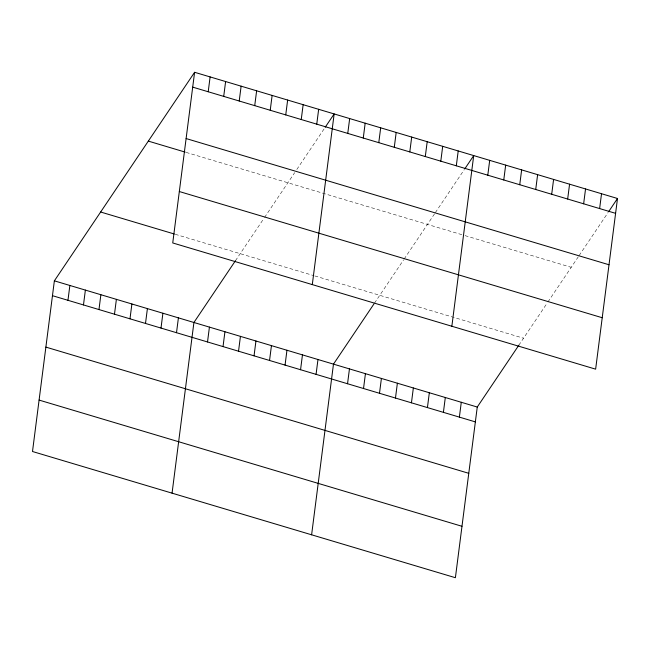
<?xml version="1.0" encoding="UTF-8"?>
<svg xmlns="http://www.w3.org/2000/svg" width="650" height="650" viewBox="0 0 650 650"><rect width="100%" height="100%" fill="white"/><g stroke="black" fill="none" stroke-linecap="round" stroke-linejoin="round"><path stroke-width="0.49" stroke-dasharray="3.25 2.44" d="M235.463 260.707L264.038 218.213M264.582 217.409L294.718 172.591M296.822 169.463L324.691 128.009M374.498 303.136L403.593 259.862M404.137 259.058L434.801 213.46M435.321 212.672L464.246 169.658M518.806 345.264L547.381 302.77M547.926 301.966L578.581 256.368M579.109 255.588L608.034 212.574M186.119 152.393L464.084 235.341M465.026 235.625L571.22 267.321M175.264 234.284L313.852 275.649M314.819 275.933L523.543 338.227"/><path stroke-width="0.97" d="M194.602 72.288L172.737 242.954L595.636 369.159L617.5 198.494L194.602 72.288L54.364 280.841L32.5 451.506L455.398 577.712L477.262 407.046L518.806 345.264M67.966 300.308L69.867 285.464M83.476 304.939L85.377 290.095M98.979 309.562L100.88 294.718M114.489 314.194L116.391 299.349M129.992 318.817L131.893 303.981M145.502 323.448L147.404 308.604M161.005 328.071L162.906 313.235M176.507 332.702L178.409 317.858M208.211 91.756L210.113 76.911M172.055 493.155L193.919 322.489L235.463 260.707M223.714 96.387L225.615 81.543M207.521 341.957L209.422 327.113M239.224 101.01L241.126 86.174M223.031 346.588L224.932 331.744M254.727 105.641L256.628 90.797M238.534 351.211L240.435 336.367M270.229 110.264L272.131 95.428M254.044 355.842L255.946 340.998M285.74 114.896L287.641 100.051M269.547 360.466L271.448 345.629M301.243 119.527L303.144 104.683M285.058 365.097L286.959 350.252M316.753 124.15L318.654 109.306M300.56 369.72L302.461 354.884M312.293 284.602L334.157 113.937L325.219 127.229M316.071 374.351L317.972 359.507M347.766 133.404L349.668 118.56M311.61 534.804L333.474 364.138L373.969 303.916M363.269 138.036L365.17 123.191M347.547 383.744L349.448 368.908M378.779 142.659L380.681 127.822M394.282 147.29L396.183 132.446M363.529 388.513L365.43 373.669M409.793 151.913L411.694 137.077M379.502 393.283L381.404 378.438M425.295 156.544L427.196 141.7M395.476 398.052L397.377 383.207M440.798 161.168L442.699 146.331M411.45 402.813L413.351 387.977M456.308 165.799L458.209 150.954M427.432 407.582L429.333 392.746M451.856 326.251L473.712 155.586L464.774 168.878M443.406 412.352L445.307 397.507M487.793 175.191L489.694 160.355M459.379 417.121L461.281 402.277M503.766 179.961L505.668 165.116M519.74 184.73L521.641 169.886M535.722 189.499L537.623 174.655M551.696 194.269L553.597 179.424M567.669 199.03L569.571 184.194M583.643 203.799L585.544 188.963M599.625 208.569L601.526 193.724M608.562 211.786L617.5 198.494M192.701 87.132L615.599 213.338M186.111 138.556L609.009 264.761M148.322 141.107L185.153 152.1M179.327 191.531L602.225 317.736M100.644 212.014L174.298 234M54.364 280.841L477.262 407.046M52.463 295.685L475.361 421.891M45.874 347.1L468.772 473.314M39.089 400.083L461.988 526.289"/></g></svg>
